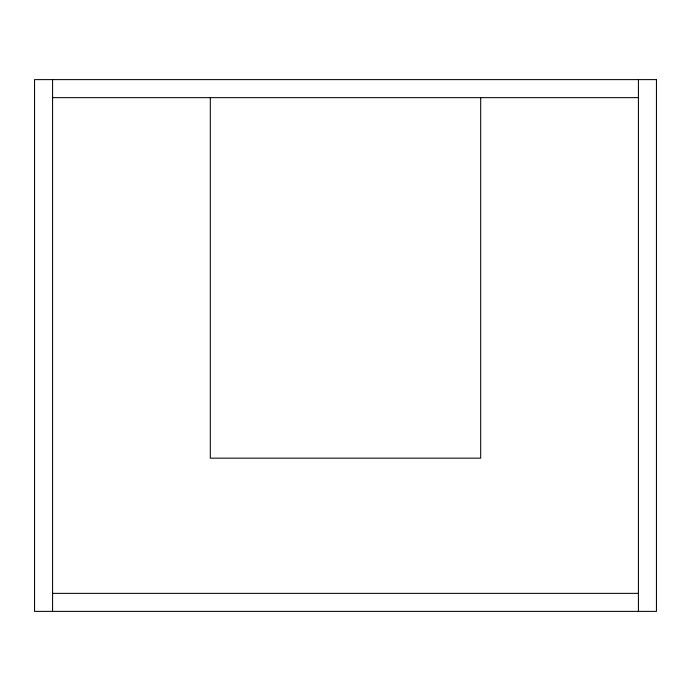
<?xml version="1.0" encoding="UTF-8"?>
<svg xmlns="http://www.w3.org/2000/svg" width="691" height="691" viewBox="0 0 691 691"><rect width="100%" height="100%" fill="white"/><g stroke="black" fill="none" stroke-linecap="round" stroke-linejoin="round"><path stroke-width="1.04" d="M52.576 97.638L638.424 97.638M52.576 593.362L638.424 593.362M638.424 79.612L638.424 611.388M480.694 97.638L480.694 458.159L210.306 458.159L210.306 97.638M52.576 79.612L52.576 611.388M656.45 79.612L34.55 79.612L34.55 611.388L656.45 611.388L656.45 79.612"/></g></svg>
